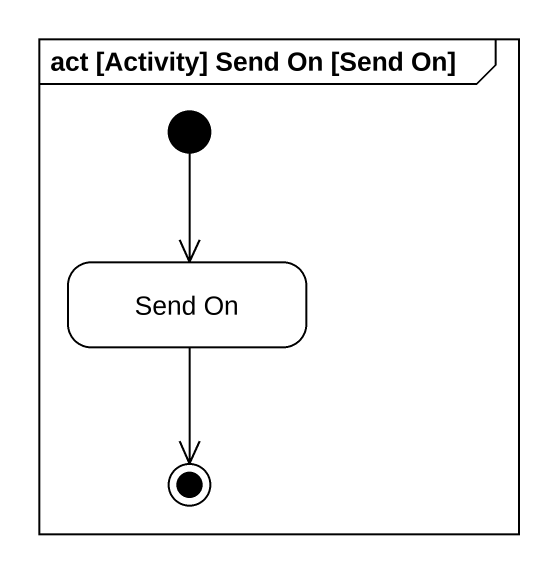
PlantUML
@startuml
mainframe act [Activity] Send On [Send On]
hide empty description
state "Send On" as Send_On
[*] --> Send_On
Send_On --> [*]
@enduml
